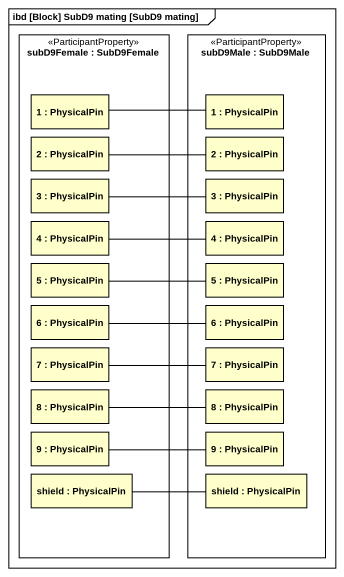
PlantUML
@startuml
mainframe ibd [Block] SubD9 mating [SubD9 mating]
rectangle "subD9Female : SubD9Female" as subD9Female <<ParticipantProperty>> {
  rectangle "1 : PhysicalPin" as p1
  rectangle "2 : PhysicalPin" as p2
  rectangle "3 : PhysicalPin" as p3
  rectangle "4 : PhysicalPin" as p4
  rectangle "5 : PhysicalPin" as p5
  rectangle "6 : PhysicalPin" as p6
  rectangle "7 : PhysicalPin" as p7
  rectangle "8 : PhysicalPin" as p8
  rectangle "9 : PhysicalPin" as p9
  rectangle "shield : PhysicalPin" as shield
}
rectangle "subD9Male : SubD9Male" as subD9Male <<ParticipantProperty>> {
  rectangle "1 : PhysicalPin" as p1_2
  rectangle "2 : PhysicalPin" as p2_2
  rectangle "3 : PhysicalPin" as p3_2
  rectangle "4 : PhysicalPin" as p4_2
  rectangle "5 : PhysicalPin" as p5_2
  rectangle "6 : PhysicalPin" as p6_2
  rectangle "7 : PhysicalPin" as p7_2
  rectangle "8 : PhysicalPin" as p8_2
  rectangle "9 : PhysicalPin" as p9_2
  rectangle "shield : PhysicalPin" as shield_2
}
p1 -right- p1_2
p2 -right- p2_2
p3 -right- p3_2
p4 -right- p4_2
p5 -right- p5_2
p6 -right- p6_2
p7 -right- p7_2
p8 -right- p8_2
p9 -right- p9_2
shield -right- shield_2
@enduml
